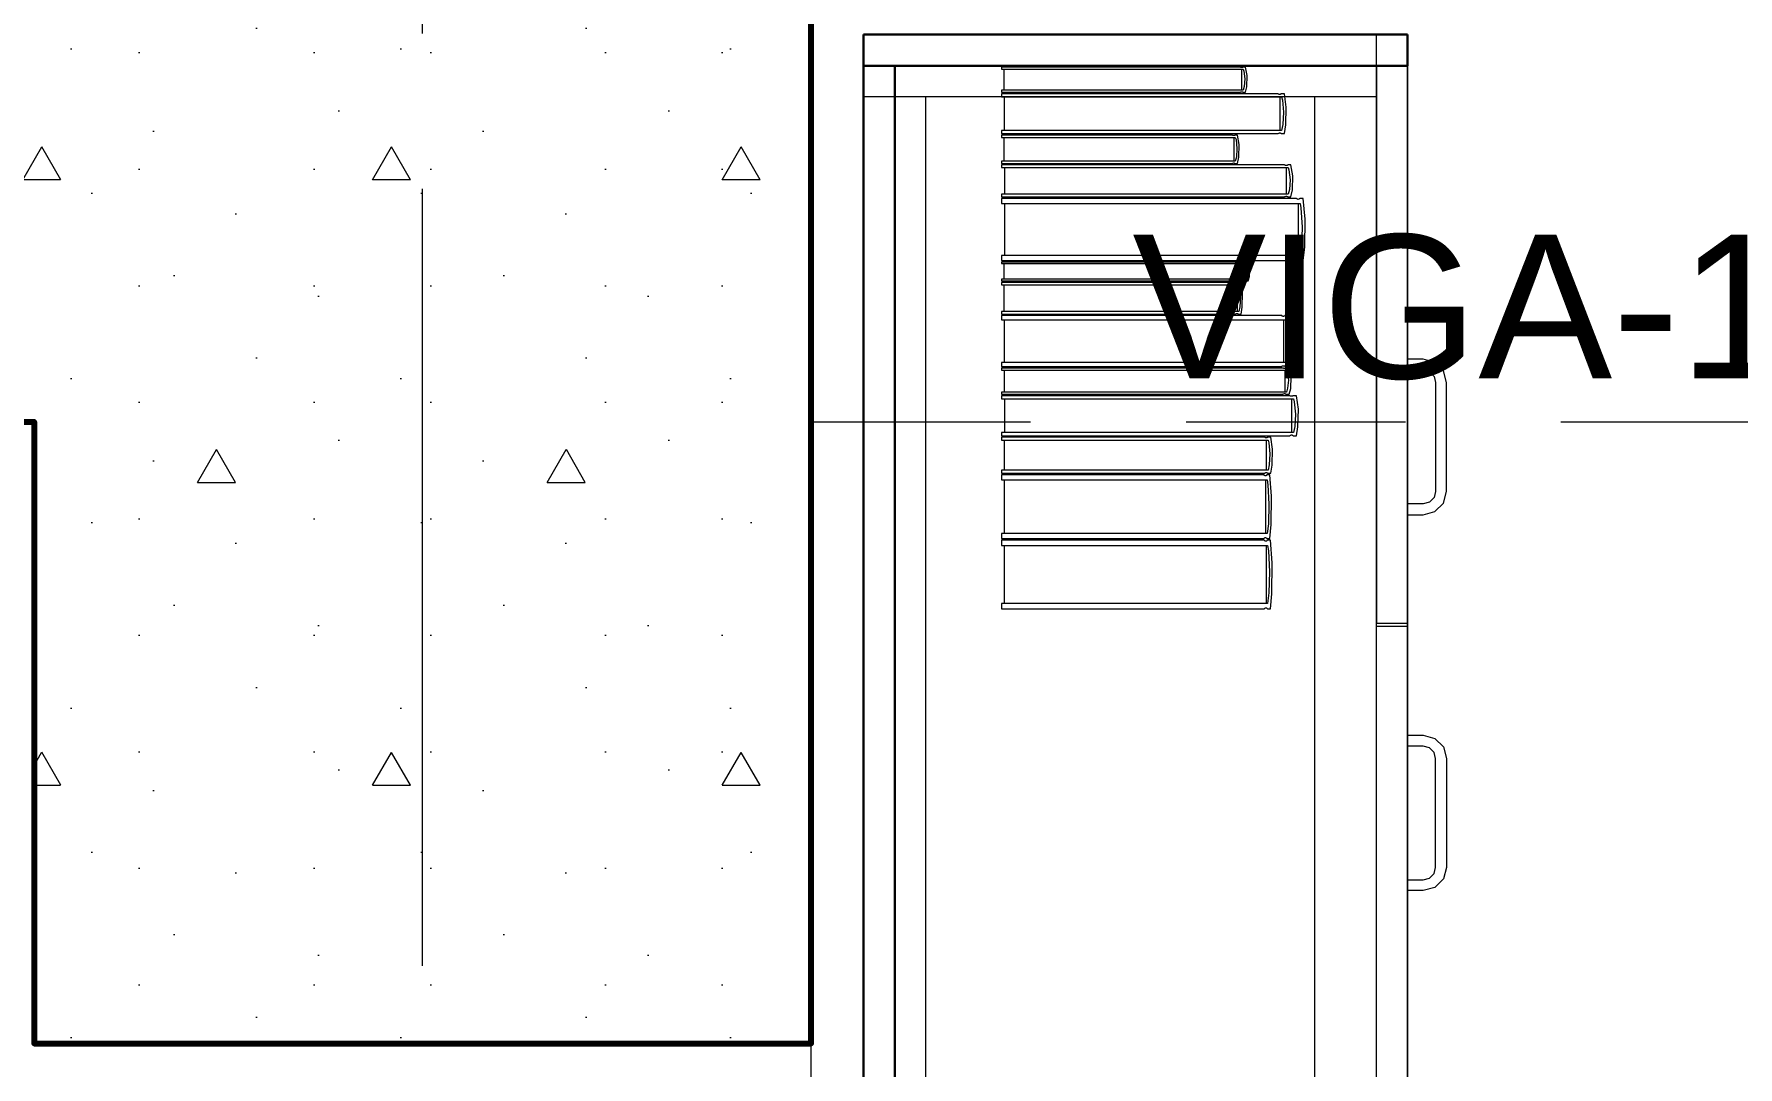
# Model space of a CAD drawing. Header units: inches. Extents: x -19 to 5698, y -728 to 92.
# Drawn here: x 115.57 to 116.666, y 38.985 to 39.65 of the extents above; entities that cross this region are included whole.
import ezdxf

# ---------------------------------------------------------------- set-up
doc = ezdxf.new("R2010")
doc.units = ezdxf.units.IN
doc.header["$MEASUREMENT"] = 0
doc.set_wipeout_variables(frame=1)
for name, pattern in [('HIDDEN', [0.375, 0.25, -0.125]), ('Hidden Line', [0.195611, 0.141111, -0.0545]), ('Punto & Raya', [0.65, 0.5, -0.075, 0, -0.075]), ('Wipeout_Contour', [1, 0, -1])]:
    doc.linetypes.add(name, pattern=pattern)
doc.layers.add('00 conduct tomacorr', color=120, linetype='HIDDEN', lineweight=30)
for name, color, linetype in [('02 _ ARQ _ ALB _ Ejes Generales', 251, 'Continuous'), ('02 _ ARQ _ ZON _ Espacio.3D', 7, 'Continuous'), ('08 _ STR _ EXT _ 06 Columnas', 7, 'Continuous'), ('08 _ STR _ EXT _ 09 Vigas', 251, 'Continuous'), ('Interior - Mobiliario', 7, 'Continuous'), ('Notas - Etiquetas', 7, 'Continuous')]:
    doc.layers.add(name, color=color, linetype=linetype)
doc.styles.add('Estilo_Generado_4', font='swisse.ttf')

msp = doc.modelspace()

# ---------------------------------------------------------------- hatches: boundary and pattern name
at = {"layer": '08 _ STR _ EXT _ 06 Columnas', "linetype": 'Continuous', "lineweight": 9}
h = msp.add_hatch(dxfattribs=at)
h.set_pattern_fill('HORMIGÓN_EN_MASA_0002', style=0, pattern_type=2)
h.set_pattern_definition([(0, (92.5, 6e-09), (0, 0.3897114), [0.024375, -0.200625]), (0, (92.6125, 0.19486), (0, 0.3897114), [0.024375, -0.200625]), (60, (92.5, 6e-09), (-0.3375, 0.1948557), [0.024375, -0.200625]), (60, (92.725, 6e-09), (-0.3375, 0.1948557), [0.024375, -0.200625]), (120, (92.5244, 6e-09), (0.3375, 0.1948557), [0.024375, -0.200625]), (120, (92.7494, 6e-09), (0.3375, 0.1948557), [0.024375, -0.200625]), (0, (92.500015, 0.0375), (0, 0.075), [0, -0.075, 0, -0.1125]), (45, (92.537515, 0.0375), (-0.05303301, 0.05303301), [0, -0.05625, 0, -0.09375])])
h.paths.add_polyline_path([(115.17, 39.9), (115.17, 39.4), (115.57, 39.4), (115.57, 39), (116.07, 39), (116.07, 39.75), (115.87, 39.75), (115.87, 39.9), (115.87, 40.2), (115.57, 40.2), (115.57, 39.9)])

# ---------------------------------------------------------------- linework, layer by layer
at = {"layer": '02 _ ARQ _ ALB _ Ejes Generales', "color": 251, "linetype": 'Punto & Raya', "lineweight": 13, "true_color": 0x636466}
msp.add_line((115.82, 3.05), (115.82, 44.9), dxfattribs=at)
at = {"layer": '02 _ ARQ _ ZON _ Espacio.3D', "color": 254, "linetype": 'Continuous', "lineweight": 0, "flags": 128}
msp.add_lwpolyline([(108.57, 31.0002), (112.57, 31.0001), (112.57, 29.6999), (115.57, 29.7), (115.57, 30.8002), (116.07, 30.8001), (116.07, 30.2), (116.67, 30.1999), (116.67, 29.7), (122.57, 29.7), (122.57, 30.2), (122.57, 30.6), (122.812, 30.6), (122.812, 39), (122.57, 39), (122.57, 39.75), (116.07, 39.75), (116.07, 39.65), (116.07, 39), (115.57, 39), (115.57, 39.4), (109.07, 39.4), (109.0699, 39), (108.5699, 39)], dxfattribs=at)
at = {"layer": '08 _ STR _ EXT _ 06 Columnas', "color": 7, "linetype": 'Continuous', "lineweight": 80, "flags": 128}
msp.add_lwpolyline([(115.87, 40.2), (115.57, 40.2), (115.57, 39.9), (115.17, 39.9), (115.17, 39.4), (115.57, 39.4), (115.57, 39), (116.07, 39), (116.07, 39.75)], dxfattribs=at)
at = {"layer": '08 _ STR _ EXT _ 09 Vigas', "color": 251, "linetype": 'Hidden Line', "lineweight": 13, "true_color": 0x636466}
msp.add_line((116.07, 30.2), (116.07, 39.4), dxfattribs=at)
at = {"layer": 'Interior - Mobiliario', "color": 175, "linetype": 'Continuous', "lineweight": 13}
for p, q in [((116.1237, 39.6293), (116.1237, 38.1693)), ((116.4337, 39.6293), (116.1237, 39.6293)), ((116.4337, 38.1693), (116.4337, 39.6293)), ((116.349, 39.6209), (116.3486, 39.6159)), ((116.3503, 39.6157), (116.3505, 39.623)), ((116.1437, 38.1893), (116.1437, 39.6093)), ((116.3937, 39.6093), (116.1437, 39.6093)), ((116.3479, 39.6135), (116.1924, 39.6135)), ((116.1924, 39.6135), (116.1924, 39.6122)), ((116.1924, 39.6122), (116.346, 39.6122)), ((116.3704, 39.6112), (116.1924, 39.6112)), ((116.1924, 39.6112), (116.1924, 39.6092)), ((116.1924, 39.6092), (116.3726, 39.6092)), ((116.1942, 39.6092), (116.1942, 39.5876)), ((116.346, 39.6122), (116.3461, 39.6123)), ((116.3461, 39.6123), (116.3463, 39.6124)), ((116.3463, 39.6124), (116.3465, 39.6125)), ((116.3465, 39.6125), (116.3468, 39.6125)), ((116.3468, 39.6125), (116.347, 39.6125)), ((116.347, 39.6125), (116.3472, 39.6124)), ((116.3472, 39.6124), (116.3475, 39.6124)), ((116.3475, 39.6124), (116.3476, 39.6123)), ((116.3476, 39.6123), (116.3477, 39.6122)), ((116.3477, 39.6122), (116.3494, 39.6122)), ((116.3486, 39.6159), (116.3479, 39.6135)), ((116.3494, 39.6122), (116.3503, 39.6157)), ((116.3705, 39.6111), (116.3704, 39.6112)), ((116.3707, 39.611), (116.3705, 39.6111)), ((116.371, 39.6108), (116.3707, 39.611)), ((116.3712, 39.6108), (116.371, 39.6108)), ((116.3715, 39.6108), (116.3712, 39.6108)), ((116.3718, 39.6108), (116.3715, 39.6108)), ((116.3716, 39.5876), (116.3716, 39.6092)), ((116.372, 39.6109), (116.3718, 39.6108)), ((116.3722, 39.6111), (116.372, 39.6109)), ((116.3724, 39.6112), (116.3722, 39.6111)), ((116.3744, 39.6112), (116.3724, 39.6112)), ((116.3726, 39.6092), (116.3731, 39.6072)), ((116.3731, 39.6072), (116.3739, 39.5993)), ((116.3756, 39.6027), (116.3744, 39.6112)), ((116.4337, 39.6093), (116.3937, 39.6093)), ((116.3937, 39.6093), (116.3937, 38.1893)), ((116.4337, 38.1893), (116.4337, 39.6093)), ((116.3739, 39.5993), (116.3734, 39.5915)), ((116.3754, 39.5912), (116.3756, 39.6027)), ((116.3726, 39.5876), (116.1924, 39.5876)), ((116.1924, 39.5876), (116.1924, 39.5856)), ((116.1924, 39.5856), (116.3704, 39.5856)), ((116.341, 39.5846), (116.1924, 39.5846)), ((116.1924, 39.5846), (116.1924, 39.5831)), ((116.3411, 39.5845), (116.341, 39.5846)), ((116.3413, 39.5844), (116.3411, 39.5845)), ((116.3415, 39.5843), (116.3413, 39.5844)), ((116.3417, 39.5843), (116.3415, 39.5843)), ((116.3419, 39.5843), (116.3417, 39.5843)), ((116.3422, 39.5843), (116.3419, 39.5843)), ((116.3424, 39.5844), (116.3422, 39.5843)), ((116.3426, 39.5845), (116.3424, 39.5844)), ((116.3427, 39.5846), (116.3426, 39.5845)), ((116.3443, 39.5846), (116.3427, 39.5846)), ((116.3454, 39.5785), (116.3443, 39.5846)), ((116.3704, 39.5856), (116.3705, 39.5857)), ((116.3705, 39.5857), (116.3708, 39.5858)), ((116.3708, 39.5858), (116.371, 39.5859)), ((116.371, 39.5859), (116.3713, 39.586)), ((116.3713, 39.586), (116.3716, 39.586)), ((116.3716, 39.586), (116.3718, 39.5859)), ((116.3718, 39.5859), (116.3721, 39.5858)), ((116.3721, 39.5858), (116.3723, 39.5857)), ((116.3723, 39.5857), (116.3724, 39.5856)), ((116.3724, 39.5856), (116.3744, 39.5856)), ((116.3734, 39.5915), (116.3726, 39.5876)), ((116.3744, 39.5856), (116.3754, 39.5912)), ((116.1924, 39.5831), (116.3428, 39.5831)), ((116.1939, 39.5831), (116.1939, 39.5678)), ((116.3421, 39.5678), (116.3421, 39.5831)), ((116.3428, 39.5831), (116.3433, 39.5817)), ((116.3433, 39.5817), (116.3439, 39.5761)), ((116.3439, 39.5761), (116.3435, 39.5705)), ((116.3452, 39.5704), (116.3454, 39.5785)), ((116.3428, 39.5678), (116.1924, 39.5678)), ((116.1924, 39.5678), (116.1924, 39.5664)), ((116.1924, 39.5664), (116.341, 39.5664)), ((116.3745, 39.5654), (116.1924, 39.5654)), ((116.1924, 39.5654), (116.1924, 39.5637)), ((116.1924, 39.5637), (116.3768, 39.5637)), ((116.1943, 39.5637), (116.1943, 39.5466)), ((116.341, 39.5664), (116.3411, 39.5665)), ((116.3411, 39.5665), (116.3413, 39.5666)), ((116.3413, 39.5666), (116.3415, 39.5666)), ((116.3415, 39.5666), (116.3418, 39.5667)), ((116.3418, 39.5667), (116.342, 39.5667)), ((116.342, 39.5667), (116.3422, 39.5666)), ((116.3422, 39.5666), (116.3424, 39.5665)), ((116.3424, 39.5665), (116.3426, 39.5664)), ((116.3426, 39.5664), (116.3427, 39.5664)), ((116.3427, 39.5664), (116.3443, 39.5664)), ((116.3435, 39.5705), (116.3428, 39.5678)), ((116.3443, 39.5664), (116.3452, 39.5704)), ((116.3746, 39.5653), (116.3745, 39.5654)), ((116.3749, 39.5652), (116.3746, 39.5653)), ((116.3751, 39.5651), (116.3749, 39.5652)), ((116.3754, 39.565), (116.3751, 39.5651)), ((116.3757, 39.565), (116.3754, 39.565)), ((116.376, 39.5651), (116.3757, 39.565)), ((116.3758, 39.5466), (116.3758, 39.5637)), ((116.3762, 39.5651), (116.376, 39.5651)), ((116.3765, 39.5653), (116.3762, 39.5651)), ((116.3766, 39.5654), (116.3765, 39.5653)), ((116.3786, 39.5654), (116.3766, 39.5654)), ((116.3768, 39.5637), (116.3773, 39.5622)), ((116.3773, 39.5622), (116.3781, 39.5559)), ((116.3799, 39.5585), (116.3786, 39.5654)), ((116.3781, 39.5559), (116.3776, 39.5496)), ((116.3796, 39.5494), (116.3799, 39.5585)), ((116.3768, 39.5466), (116.1924, 39.5466)), ((116.1924, 39.5466), (116.1924, 39.5449)), ((116.1924, 39.5449), (116.3745, 39.5449)), ((116.3821, 39.5439), (116.1924, 39.5439)), ((116.1924, 39.5439), (116.1924, 39.5407)), ((116.1924, 39.5407), (116.3845, 39.5407)), ((116.1943, 39.5407), (116.1943, 39.5071)), ((116.3745, 39.5449), (116.3747, 39.545)), ((116.3747, 39.545), (116.3749, 39.5451)), ((116.3749, 39.5451), (116.3752, 39.5452)), ((116.3752, 39.5452), (116.3755, 39.5453)), ((116.3755, 39.5453), (116.3757, 39.5453)), ((116.3757, 39.5453), (116.376, 39.5452)), ((116.376, 39.5452), (116.3763, 39.5451)), ((116.3763, 39.5451), (116.3765, 39.545)), ((116.3765, 39.545), (116.3766, 39.5449)), ((116.3766, 39.5449), (116.3786, 39.5449)), ((116.3776, 39.5496), (116.3768, 39.5466)), ((116.3786, 39.5449), (116.3796, 39.5494)), ((116.3823, 39.5438), (116.3821, 39.5439)), ((116.3825, 39.5435), (116.3823, 39.5438)), ((116.3828, 39.5433), (116.3825, 39.5435)), ((116.383, 39.5433), (116.3828, 39.5433)), ((116.3833, 39.5432), (116.383, 39.5433)), ((116.3836, 39.5433), (116.3833, 39.5432)), ((116.3835, 39.5071), (116.3835, 39.5407)), ((116.3839, 39.5435), (116.3836, 39.5433)), ((116.3841, 39.5437), (116.3839, 39.5435)), ((116.3843, 39.5439), (116.3841, 39.5437)), ((116.3864, 39.5439), (116.3843, 39.5439)), ((116.3845, 39.5407), (116.385, 39.5377)), ((116.3877, 39.5306), (116.3864, 39.5439)), ((116.385, 39.5377), (116.3858, 39.5254)), ((116.3875, 39.5126), (116.3877, 39.5306)), ((116.3858, 39.5254), (116.3854, 39.5131)), ((116.3845, 39.5071), (116.1924, 39.5071)), ((116.1924, 39.5071), (116.1924, 39.5039)), ((116.3854, 39.5131), (116.3845, 39.5071)), ((116.3864, 39.5039), (116.3875, 39.5126)), ((116.1924, 39.5039), (116.3821, 39.5039)), ((116.3475, 39.5029), (116.1924, 39.5029)), ((116.1924, 39.5029), (116.1924, 39.5019)), ((116.1924, 39.5019), (116.3494, 39.5019)), ((116.194, 39.5019), (116.194, 39.4918)), ((116.3476, 39.5028), (116.3475, 39.5029)), ((116.3478, 39.5027), (116.3476, 39.5028)), ((116.348, 39.5027), (116.3478, 39.5027)), ((116.3483, 39.5027), (116.348, 39.5027)), ((116.3485, 39.5027), (116.3483, 39.5027)), ((116.3487, 39.5027), (116.3485, 39.5027)), ((116.3486, 39.4918), (116.3486, 39.5019)), ((116.349, 39.5027), (116.3487, 39.5027)), ((116.3492, 39.5028), (116.349, 39.5027)), ((116.3493, 39.5029), (116.3492, 39.5028)), ((116.351, 39.5029), (116.3493, 39.5029)), ((116.3494, 39.5019), (116.3499, 39.501)), ((116.3499, 39.501), (116.3506, 39.4973)), ((116.3506, 39.4973), (116.3502, 39.4936)), ((116.3521, 39.4988), (116.351, 39.5029)), ((116.3519, 39.4935), (116.3521, 39.4988)), ((116.3821, 39.5039), (116.3823, 39.5041)), ((116.3823, 39.5041), (116.3826, 39.5043)), ((116.3826, 39.5043), (116.3828, 39.5045)), ((116.3828, 39.5045), (116.3831, 39.5045)), ((116.3831, 39.5045), (116.3834, 39.5045)), ((116.3834, 39.5045), (116.3837, 39.5044)), ((116.3837, 39.5044), (116.3839, 39.5043)), ((116.3839, 39.5043), (116.3842, 39.504)), ((116.3842, 39.504), (116.3843, 39.5039)), ((116.3843, 39.5039), (116.3864, 39.5039)), ((116.3494, 39.4918), (116.1924, 39.4918)), ((116.1924, 39.4918), (116.1924, 39.4908)), ((116.1924, 39.4908), (116.3475, 39.4908)), ((116.3431, 39.4898), (116.1924, 39.4898)), ((116.1924, 39.4898), (116.1924, 39.4882)), ((116.1924, 39.4882), (116.345, 39.4882)), ((116.1939, 39.4882), (116.1939, 39.4711)), ((116.3432, 39.4897), (116.3431, 39.4898)), ((116.3434, 39.4896), (116.3432, 39.4897)), ((116.3436, 39.4895), (116.3434, 39.4896)), ((116.3438, 39.4895), (116.3436, 39.4895)), ((116.3441, 39.4895), (116.3438, 39.4895)), ((116.3443, 39.4895), (116.3441, 39.4895)), ((116.3442, 39.4711), (116.3442, 39.4882)), ((116.3445, 39.4896), (116.3443, 39.4895)), ((116.3447, 39.4897), (116.3445, 39.4896)), ((116.3448, 39.4898), (116.3447, 39.4897)), ((116.3465, 39.4898), (116.3448, 39.4898)), ((116.345, 39.4882), (116.3454, 39.4866)), ((116.3454, 39.4866), (116.3461, 39.4804)), ((116.3475, 39.483), (116.3465, 39.4898)), ((116.3475, 39.4908), (116.3477, 39.4909)), ((116.3477, 39.4909), (116.3479, 39.491)), ((116.3479, 39.491), (116.3481, 39.491)), ((116.3481, 39.491), (116.3483, 39.491)), ((116.3483, 39.491), (116.3486, 39.491)), ((116.3486, 39.491), (116.3488, 39.491)), ((116.3488, 39.491), (116.349, 39.4909)), ((116.349, 39.4909), (116.3492, 39.4909)), ((116.3492, 39.4909), (116.3493, 39.4908)), ((116.3493, 39.4908), (116.351, 39.4908)), ((116.3502, 39.4936), (116.3494, 39.4918)), ((116.351, 39.4908), (116.3519, 39.4935)), ((116.3457, 39.4741), (116.345, 39.4711)), ((116.3461, 39.4804), (116.3457, 39.4741)), ((116.3465, 39.4694), (116.3473, 39.4739)), ((116.3473, 39.4739), (116.3475, 39.483)), ((116.345, 39.4711), (116.1924, 39.4711)), ((116.1924, 39.4711), (116.1924, 39.4694)), ((116.1924, 39.4694), (116.3431, 39.4694)), ((116.3727, 39.4684), (116.1924, 39.4684)), ((116.1924, 39.4684), (116.1924, 39.4658)), ((116.1924, 39.4658), (116.3749, 39.4658)), ((116.1942, 39.4658), (116.1942, 39.4383)), ((116.3431, 39.4694), (116.3432, 39.4696)), ((116.3432, 39.4696), (116.3434, 39.4697)), ((116.3434, 39.4697), (116.3437, 39.4697)), ((116.3437, 39.4697), (116.3439, 39.4698)), ((116.3439, 39.4698), (116.3441, 39.4698)), ((116.3441, 39.4698), (116.3443, 39.4697)), ((116.3443, 39.4697), (116.3445, 39.4696)), ((116.3445, 39.4696), (116.3447, 39.4695)), ((116.3447, 39.4695), (116.3448, 39.4694)), ((116.3448, 39.4694), (116.3465, 39.4694)), ((116.3728, 39.4683), (116.3727, 39.4684)), ((116.373, 39.4681), (116.3728, 39.4683)), ((116.3733, 39.468), (116.373, 39.4681)), ((116.3735, 39.4679), (116.3733, 39.468)), ((116.3738, 39.4679), (116.3735, 39.4679)), ((116.3741, 39.468), (116.3738, 39.4679)), ((116.374, 39.4383), (116.374, 39.4658)), ((116.3743, 39.4681), (116.3741, 39.468)), ((116.3746, 39.4683), (116.3743, 39.4681)), ((116.3747, 39.4684), (116.3746, 39.4683)), ((116.3767, 39.4684), (116.3747, 39.4684)), ((116.3749, 39.4658), (116.3754, 39.4633)), ((116.3754, 39.4633), (116.3762, 39.4533)), ((116.378, 39.4575), (116.3767, 39.4684)), ((116.3762, 39.4533), (116.3757, 39.4432)), ((116.3777, 39.4428), (116.378, 39.4575)), ((116.3757, 39.4432), (116.3749, 39.4383)), ((116.3767, 39.4356), (116.3777, 39.4428)), ((116.3749, 39.4383), (116.1924, 39.4383)), ((116.1924, 39.4383), (116.1924, 39.4356)), ((116.1924, 39.4356), (116.3727, 39.4356)), ((116.3735, 39.4346), (116.1924, 39.4346)), ((116.1924, 39.4346), (116.1924, 39.4333)), ((116.1924, 39.4333), (116.3757, 39.4333)), ((116.1942, 39.4333), (116.1942, 39.4192)), ((116.3727, 39.4356), (116.3728, 39.4358)), ((116.3728, 39.4358), (116.3731, 39.436)), ((116.3731, 39.436), (116.3733, 39.4361)), ((116.3733, 39.4361), (116.3736, 39.4362)), ((116.3736, 39.4346), (116.3735, 39.4346)), ((116.3736, 39.4362), (116.3739, 39.4362)), ((116.3738, 39.4345), (116.3736, 39.4346)), ((116.3741, 39.4344), (116.3738, 39.4345)), ((116.3739, 39.4362), (116.3741, 39.4361)), ((116.3741, 39.4361), (116.3744, 39.436)), ((116.3743, 39.4344), (116.3741, 39.4344)), ((116.3746, 39.4344), (116.3743, 39.4344)), ((116.3744, 39.436), (116.3746, 39.4358)), ((116.3746, 39.4358), (116.3747, 39.4356)), ((116.3749, 39.4344), (116.3746, 39.4344)), ((116.3747, 39.4356), (116.3767, 39.4356)), ((116.3748, 39.4192), (116.3748, 39.4333)), ((116.3751, 39.4345), (116.3749, 39.4344)), ((116.3754, 39.4346), (116.3751, 39.4345)), ((116.3755, 39.4346), (116.3754, 39.4346)), ((116.3775, 39.4346), (116.3755, 39.4346)), ((116.3757, 39.4333), (116.3762, 39.432)), ((116.3762, 39.432), (116.377, 39.4269)), ((116.3788, 39.4291), (116.3775, 39.4346)), ((116.4637, 39.4403), (116.4537, 39.4403)), ((116.4537, 39.4403), (116.4537, 39.4333)), ((116.4537, 39.4333), (116.4637, 39.4333)), ((116.4712, 39.4383), (116.4637, 39.4403)), ((116.4637, 39.4333), (116.4677, 39.4323)), ((116.4677, 39.4323), (116.4707, 39.4293)), ((116.4767, 39.4328), (116.4712, 39.4383)), ((116.4787, 39.4253), (116.4767, 39.4328)), ((116.3757, 39.4192), (116.1924, 39.4192)), ((116.1924, 39.4192), (116.1924, 39.4179)), ((116.3765, 39.4217), (116.3757, 39.4192)), ((116.377, 39.4269), (116.3765, 39.4217)), ((116.3775, 39.4179), (116.3786, 39.4216)), ((116.3786, 39.4216), (116.3788, 39.4291)), ((116.4707, 39.4293), (116.4717, 39.4253)), ((116.4717, 39.4253), (116.4717, 39.3553)), ((116.4787, 39.3553), (116.4787, 39.4253)), ((116.1924, 39.4179), (116.3735, 39.4179)), ((116.3779, 39.4169), (116.1924, 39.4169)), ((116.1924, 39.4169), (116.1924, 39.4148)), ((116.1924, 39.4148), (116.3802, 39.4148)), ((116.1943, 39.4148), (116.1943, 39.3932)), ((116.3735, 39.4179), (116.3736, 39.418)), ((116.3736, 39.418), (116.3739, 39.4181)), ((116.3739, 39.4181), (116.3741, 39.4181)), ((116.3741, 39.4181), (116.3744, 39.4182)), ((116.3744, 39.4182), (116.3747, 39.4182)), ((116.3747, 39.4182), (116.3749, 39.4181)), ((116.3749, 39.4181), (116.3752, 39.418)), ((116.3752, 39.418), (116.3754, 39.4179)), ((116.3754, 39.4179), (116.3755, 39.4179)), ((116.3755, 39.4179), (116.3775, 39.4179)), ((116.378, 39.4168), (116.3779, 39.4169)), ((116.3783, 39.4166), (116.378, 39.4168)), ((116.3785, 39.4165), (116.3783, 39.4166)), ((116.3788, 39.4165), (116.3785, 39.4165)), ((116.3791, 39.4165), (116.3788, 39.4165)), ((116.3794, 39.4165), (116.3791, 39.4165)), ((116.3792, 39.3932), (116.3792, 39.4148)), ((116.3796, 39.4166), (116.3794, 39.4165)), ((116.3799, 39.4167), (116.3796, 39.4166)), ((116.38, 39.4169), (116.3799, 39.4167)), ((116.3821, 39.4169), (116.38, 39.4169)), ((116.3802, 39.4148), (116.3808, 39.4129)), ((116.3808, 39.4129), (116.3815, 39.405)), ((116.3834, 39.4083), (116.3821, 39.4169)), ((116.3831, 39.3968), (116.3834, 39.4083)), ((116.3811, 39.3971), (116.3802, 39.3932)), ((116.3815, 39.405), (116.3811, 39.3971)), ((116.3802, 39.3932), (116.1924, 39.3932)), ((116.1924, 39.3932), (116.1924, 39.3911)), ((116.1924, 39.3911), (116.3779, 39.3911)), ((116.3618, 39.3901), (116.1924, 39.3901)), ((116.1924, 39.3901), (116.1924, 39.3883)), ((116.1924, 39.3883), (116.3639, 39.3883)), ((116.1941, 39.3883), (116.1941, 39.3689)), ((116.3619, 39.3901), (116.3618, 39.3901)), ((116.3621, 39.3899), (116.3619, 39.3901)), ((116.3623, 39.3898), (116.3621, 39.3899)), ((116.3626, 39.3898), (116.3623, 39.3898)), ((116.3629, 39.3898), (116.3626, 39.3898)), ((116.3631, 39.3898), (116.3629, 39.3898)), ((116.363, 39.3689), (116.363, 39.3883)), ((116.3633, 39.3899), (116.3631, 39.3898)), ((116.3636, 39.39), (116.3633, 39.3899)), ((116.3637, 39.3901), (116.3636, 39.39)), ((116.3656, 39.3901), (116.3637, 39.3901)), ((116.3639, 39.3883), (116.3644, 39.3865)), ((116.3644, 39.3865), (116.3651, 39.3795)), ((116.3668, 39.3824), (116.3656, 39.3901)), ((116.3779, 39.3911), (116.3781, 39.3913)), ((116.3781, 39.3913), (116.3783, 39.3914)), ((116.3783, 39.3914), (116.3786, 39.3915)), ((116.3786, 39.3915), (116.3789, 39.3916)), ((116.3789, 39.3916), (116.3791, 39.3916)), ((116.3791, 39.3916), (116.3794, 39.3915)), ((116.3794, 39.3915), (116.3797, 39.3914)), ((116.3797, 39.3914), (116.3799, 39.3912)), ((116.3799, 39.3912), (116.38, 39.3911)), ((116.38, 39.3911), (116.3821, 39.3911)), ((116.3821, 39.3911), (116.3831, 39.3968)), ((116.3651, 39.3795), (116.3647, 39.3724)), ((116.3665, 39.3721), (116.3668, 39.3824)), ((116.3639, 39.3689), (116.1924, 39.3689)), ((116.1924, 39.3689), (116.1924, 39.367)), ((116.1924, 39.367), (116.3618, 39.367)), ((116.3612, 39.366), (116.1924, 39.366)), ((116.1924, 39.366), (116.1924, 39.3628)), ((116.3613, 39.3659), (116.3612, 39.366)), ((116.3615, 39.3656), (116.3613, 39.3659)), ((116.3618, 39.3655), (116.3615, 39.3656)), ((116.3618, 39.367), (116.3619, 39.3672)), ((116.362, 39.3654), (116.3618, 39.3655)), ((116.3619, 39.3672), (116.3622, 39.3673)), ((116.3623, 39.3654), (116.362, 39.3654)), ((116.3622, 39.3673), (116.3624, 39.3674)), ((116.3625, 39.3654), (116.3623, 39.3654)), ((116.3624, 39.3674), (116.3627, 39.3674)), ((116.3628, 39.3656), (116.3625, 39.3654)), ((116.3627, 39.3674), (116.3629, 39.3674)), ((116.363, 39.3658), (116.3628, 39.3656)), ((116.3629, 39.3674), (116.3632, 39.3674)), ((116.3631, 39.366), (116.363, 39.3658)), ((116.365, 39.366), (116.3631, 39.366)), ((116.3632, 39.3674), (116.3634, 39.3673)), ((116.3634, 39.3673), (116.3636, 39.3671)), ((116.3636, 39.3671), (116.3637, 39.367)), ((116.3637, 39.367), (116.3656, 39.367)), ((116.3647, 39.3724), (116.3639, 39.3689)), ((116.3662, 39.3523), (116.365, 39.366)), ((116.3656, 39.367), (116.3665, 39.3721)), ((116.1924, 39.3628), (116.3633, 39.3628)), ((116.1941, 39.3628), (116.1941, 39.3282)), ((116.3624, 39.3282), (116.3624, 39.3628)), ((116.3633, 39.3628), (116.3638, 39.3596)), ((116.3638, 39.3596), (116.3645, 39.347)), ((116.4717, 39.3553), (116.4707, 39.3513)), ((116.4767, 39.3478), (116.4787, 39.3553)), ((116.3645, 39.347), (116.3641, 39.3343)), ((116.366, 39.3339), (116.3662, 39.3523)), ((116.4537, 39.3473), (116.4537, 39.3403)), ((116.4637, 39.3473), (116.4537, 39.3473)), ((116.4677, 39.3484), (116.4637, 39.3473)), ((116.4637, 39.3403), (116.4712, 39.3423)), ((116.4707, 39.3513), (116.4677, 39.3484)), ((116.4712, 39.3423), (116.4767, 39.3478)), ((116.3641, 39.3343), (116.3633, 39.3282)), ((116.365, 39.3249), (116.366, 39.3339)), ((116.4537, 39.3403), (116.4637, 39.3403)), ((116.3633, 39.3282), (116.1924, 39.3282)), ((116.1924, 39.3282), (116.1924, 39.3249)), ((116.1924, 39.3249), (116.3612, 39.3249)), ((116.3616, 39.3239), (116.1924, 39.3239)), ((116.1924, 39.3239), (116.1924, 39.3204)), ((116.1924, 39.3204), (116.3636, 39.3204)), ((116.1941, 39.3204), (116.1941, 39.2832)), ((116.3612, 39.3249), (116.3614, 39.3251)), ((116.3614, 39.3251), (116.3616, 39.3253)), ((116.3616, 39.3253), (116.3618, 39.3255)), ((116.3617, 39.3237), (116.3616, 39.3239)), ((116.3619, 39.3234), (116.3617, 39.3237)), ((116.3618, 39.3255), (116.3621, 39.3256)), ((116.3621, 39.3233), (116.3619, 39.3234)), ((116.3621, 39.3256), (116.3623, 39.3256)), ((116.3624, 39.3232), (116.3621, 39.3233)), ((116.3623, 39.3256), (116.3626, 39.3255)), ((116.3626, 39.3232), (116.3624, 39.3232)), ((116.3626, 39.3255), (116.3628, 39.3253)), ((116.3629, 39.3232), (116.3626, 39.3232)), ((116.3628, 39.3253), (116.363, 39.325)), ((116.3628, 39.2832), (116.3628, 39.3204)), ((116.3631, 39.3234), (116.3629, 39.3232)), ((116.363, 39.325), (116.3631, 39.3249)), ((116.3631, 39.3249), (116.365, 39.3249)), ((116.3633, 39.3237), (116.3631, 39.3234)), ((116.3635, 39.3239), (116.3633, 39.3237)), ((116.3654, 39.3239), (116.3635, 39.3239)), ((116.3636, 39.3204), (116.3641, 39.317)), ((116.3665, 39.3092), (116.3654, 39.3239)), ((116.3641, 39.317), (116.3649, 39.3035)), ((116.3649, 39.3035), (116.3644, 39.2899)), ((116.3663, 39.2894), (116.3665, 39.3092)), ((116.3644, 39.2899), (116.3636, 39.2832)), ((116.3654, 39.2797), (116.3663, 39.2894)), ((116.3636, 39.2832), (116.1924, 39.2832)), ((116.1924, 39.2832), (116.1924, 39.2797)), ((116.1924, 39.2797), (116.3616, 39.2797)), ((116.3616, 39.2797), (116.3617, 39.2799)), ((116.3617, 39.2799), (116.3619, 39.2802)), ((116.3619, 39.2802), (116.3622, 39.2804)), ((116.3622, 39.2804), (116.3624, 39.2804)), ((116.3624, 39.2804), (116.3627, 39.2804)), ((116.3627, 39.2804), (116.3629, 39.2803)), ((116.3629, 39.2803), (116.3632, 39.2801)), ((116.3632, 39.2801), (116.3634, 39.2799)), ((116.3634, 39.2799), (116.3635, 39.2797)), ((116.3635, 39.2797), (116.3654, 39.2797)), ((116.4537, 39.2703), (116.4337, 39.2703)), ((116.4337, 38.9093), (116.4337, 39.2683)), ((116.4537, 39.2683), (116.4337, 39.2683)), ((116.4537, 38.9093), (116.4537, 39.2683)), ((116.4537, 39.1983), (116.4637, 39.1983)), ((116.4537, 39.1913), (116.4537, 39.1983)), ((116.4637, 39.1913), (116.4537, 39.1913)), ((116.4637, 39.1983), (116.4712, 39.1963)), ((116.4677, 39.1903), (116.4637, 39.1913)), ((116.4707, 39.1873), (116.4677, 39.1903)), ((116.4712, 39.1963), (116.4767, 39.1908)), ((116.4767, 39.1908), (116.4787, 39.1833)), ((116.4717, 39.1833), (116.4707, 39.1873)), ((116.4717, 39.1133), (116.4717, 39.1833)), ((116.4787, 39.1833), (116.4787, 39.1133)), ((116.4707, 39.1093), (116.4717, 39.1133)), ((116.4787, 39.1133), (116.4767, 39.1058)), ((116.4537, 39.1053), (116.4637, 39.1053)), ((116.4537, 39.0983), (116.4537, 39.1053)), ((116.4637, 39.1053), (116.4677, 39.1064)), ((116.4677, 39.1064), (116.4707, 39.1093)), ((116.4767, 39.1058), (116.4712, 39.1003)), ((116.4637, 39.0983), (116.4537, 39.0983)), ((116.4712, 39.1003), (116.4637, 39.0983))]:
    msp.add_line(p, q, dxfattribs=at)

# ---------------------------------------------------------------- texts
at = {"layer": 'Notas - Etiquetas', "color": 171, "linetype": 'Continuous', "lineweight": 13, "insert": (116.2766, 39.4267), "char_height": 0.0925, "attachment_point": 7, "style": 'Estilo_Generado_4'}
msp.add_mtext('\\A1;{\\pql;\\fSwis721 Ex BT|b0|i0|c0|p34;VIGA-101\\fSwis721 Ex BT|b0|i0|c0|p34; \\fSwis721 Ex BT|b0|i0|c0|p34;0.60\\fSwis721 Ex BT|b0|i0|c0|p34;x\\fSwis721 Ex BT|b0|i0|c0|p34;0.50\\fSwis721 Ex BT|b0|i0|c0|p34;m}', dxfattribs=at)

# ---------------------------------------------------------------- next in the draw order: wipeouts: each hides what was drawn before it
at = {"color": 254, "linetype": 'Wipeout_Contour', "lineweight": 0, "ltscale": 3314.347173}
msp.add_wipeout([(116.1237, 38.1693), (116.1237, 39.6293), (116.1037, 39.6293), (116.1037, 38.1693)], dxfattribs=at).dxf.layer = 'Interior - Mobiliario'

# ---------------------------------------------------------------- next in the draw order: linework, layer by layer
at = {"layer": '00 conduct tomacorr'}
msp.add_arc((116.4404, 41.1147), 2.4103, 229.3184, 303.2637, dxfattribs=at)
at = {"layer": '08 _ STR _ EXT _ 09 Vigas', "color": 251, "linetype": 'Hidden Line', "lineweight": 13, "true_color": 0x636466}
msp.add_line((116.07, 39.4), (122.57, 39.4), dxfattribs=at)
at = {"layer": 'Interior - Mobiliario', "color": 175, "linetype": 'Continuous', "lineweight": 30}
for p, q in [((116.1237, 39.6293), (116.1037, 39.6293)), ((116.1037, 39.6293), (116.1037, 38.1693)), ((116.1237, 39.6293), (116.1237, 38.1693))]:
    msp.add_line(p, q, dxfattribs=at)
at = {"layer": 'Interior - Mobiliario', "color": 175, "linetype": 'Continuous', "lineweight": 13}
for p, q in [((116.1037, 39.6293), (116.1037, 38.1693)), ((116.1237, 39.6293), (116.1037, 39.6293)), ((116.1237, 38.1693), (116.1237, 39.6293)), ((116.1037, 39.6093), (116.1037, 38.1893)), ((116.1437, 39.6093), (116.1037, 39.6093))]:
    msp.add_line(p, q, dxfattribs=at)

# ---------------------------------------------------------------- next in the draw order: wipeouts: each hides what was drawn before it
at = {"color": 254, "linetype": 'Wipeout_Contour', "lineweight": 0, "ltscale": 3315.145478}
msp.add_wipeout([(116.4537, 39.6293), (116.4537, 39.6493), (116.1037, 39.6493), (116.1037, 39.6293)], dxfattribs=at).dxf.layer = 'Interior - Mobiliario'

# ---------------------------------------------------------------- next in the draw order: linework, layer by layer
at = {"layer": 'Interior - Mobiliario', "color": 175, "linetype": 'Continuous', "lineweight": 30}
for p, q in [((116.4537, 39.6493), (116.1037, 39.6493)), ((116.1037, 39.6493), (116.1037, 39.6293)), ((116.4537, 39.6493), (116.4537, 39.6293)), ((116.4537, 39.6293), (116.1037, 39.6293))]:
    msp.add_line(p, q, dxfattribs=at)
at = {"layer": 'Interior - Mobiliario', "color": 175, "linetype": 'Continuous', "lineweight": 13}
for p, q in [((116.1037, 39.6493), (116.1037, 39.6293)), ((116.4537, 39.6493), (116.1037, 39.6493)), ((116.1037, 39.6493), (116.1037, 39.6093)), ((116.4337, 39.6493), (116.1037, 39.6493)), ((116.1037, 38.1493), (116.1037, 39.6493)), ((116.1037, 39.6493), (116.4537, 39.6493)), ((116.4337, 39.6093), (116.4337, 39.6493)), ((116.4537, 39.6293), (116.4537, 39.6493)), ((116.4537, 39.6493), (116.4537, 38.1493)), ((116.1037, 39.6293), (116.4537, 39.6293)), ((116.1037, 39.6293), (116.1037, 38.1693)), ((116.4537, 39.6293), (116.1037, 39.6293)), ((116.1237, 39.6293), (116.1237, 38.1693)), ((116.4537, 39.6293), (116.1237, 39.6293)), ((116.1237, 39.6293), (116.1237, 38.1693)), ((116.4337, 39.6293), (116.1237, 39.6293)), ((116.1237, 39.6293), (116.1237, 38.1693)), ((116.4337, 39.6293), (116.1237, 39.6293)), ((116.346, 39.6283), (116.1924, 39.6283)), ((116.1924, 39.6283), (116.1924, 39.627)), ((116.3461, 39.6283), (116.346, 39.6283)), ((116.3463, 39.6282), (116.3461, 39.6283)), ((116.3465, 39.6281), (116.3463, 39.6282)), ((116.3467, 39.6281), (116.3465, 39.6281)), ((116.347, 39.6281), (116.3467, 39.6281)), ((116.3472, 39.6281), (116.347, 39.6281)), ((116.3474, 39.6282), (116.3472, 39.6281)), ((116.3476, 39.6282), (116.3474, 39.6282)), ((116.3477, 39.6283), (116.3476, 39.6282)), ((116.3494, 39.6283), (116.3477, 39.6283)), ((116.3505, 39.623), (116.3494, 39.6283)), ((116.4337, 38.1693), (116.4337, 39.6293)), ((116.4337, 38.1693), (116.4337, 39.6293)), ((116.4337, 39.6293), (116.4337, 39.2703)), ((116.4537, 39.6293), (116.4337, 39.6293)), ((116.4537, 38.1693), (116.4537, 39.6293)), ((116.4537, 38.1693), (116.4537, 39.6293)), ((116.4537, 39.6293), (116.4537, 39.2703)), ((116.1924, 39.627), (116.3479, 39.627)), ((116.194, 39.627), (116.194, 39.6135)), ((116.3471, 39.6135), (116.3471, 39.627)), ((116.3479, 39.627), (116.3483, 39.6258)), ((116.3483, 39.6258), (116.349, 39.6209))]:
    msp.add_line(p, q, dxfattribs=at)

doc.saveas('drawing.dxf')
